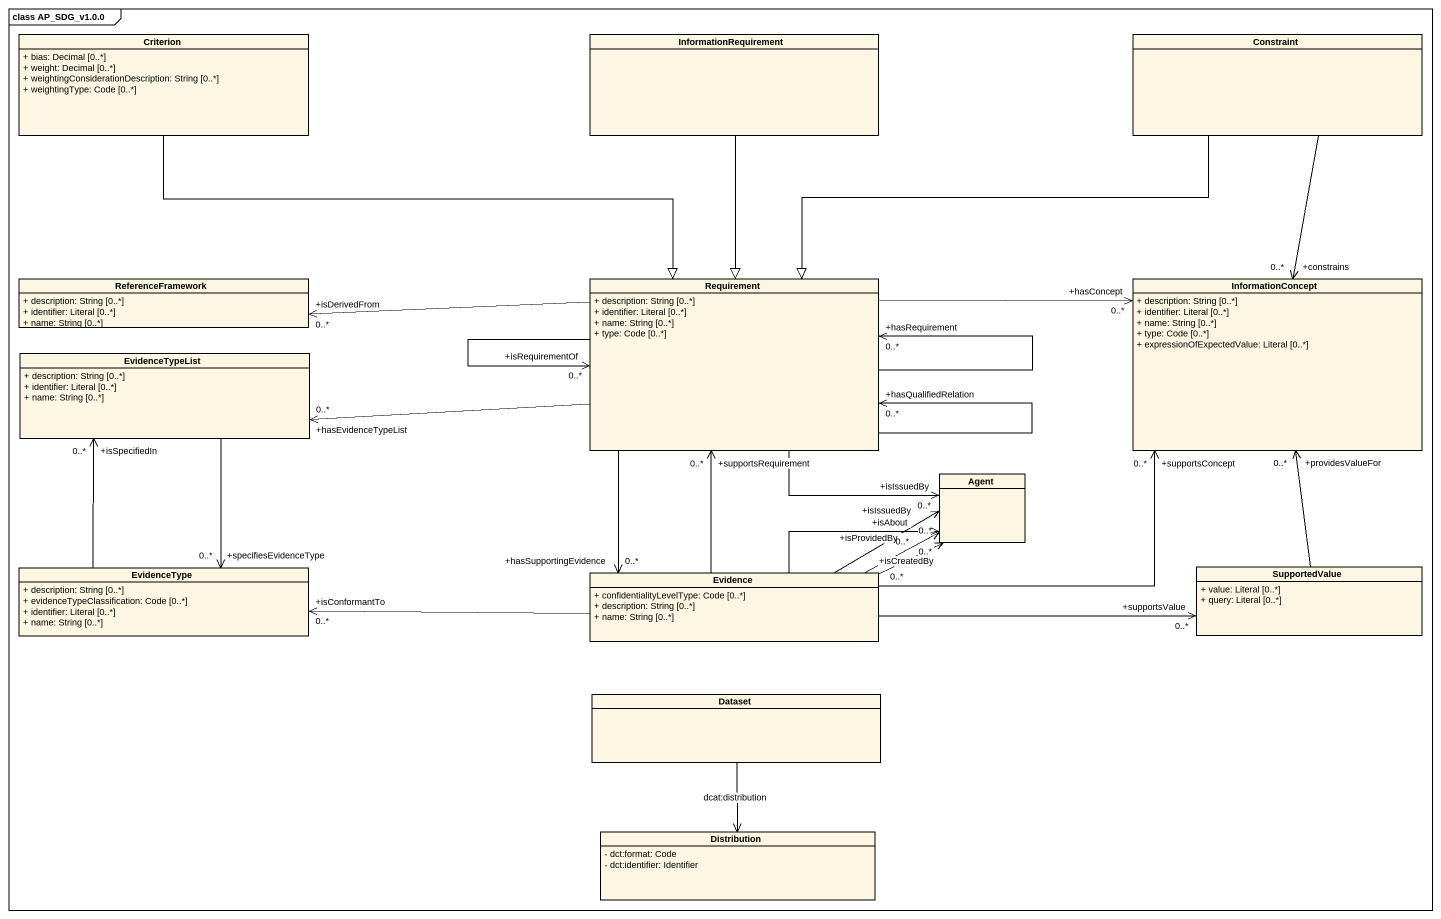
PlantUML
@startuml
mainframe class AP_SDG_v1.0.0
hide circle
hide empty members
skinparam classAttributeIconSize 0
class Criterion {
  + bias: Decimal [0..*]
  + weight: Decimal [0..*]
  + weightingConsiderationDescription: String [0..*]
  + weightingType: Code [0..*]
}
class InformationRequirement
class Constraint
class ReferenceFramework {
  + description: String [0..*]
  + identifier: Literal [0..*]
  + name: String [0..*]
}
class Requirement {
  + description: String [0..*]
  + identifier: Literal [0..*]
  + name: String [0..*]
  + type: Code [0..*]
}
class InformationConcept {
  + description: String [0..*]
  + identifier: Literal [0..*]
  + name: String [0..*]
  + type: Code [0..*]
  + expressionOfExpectedValue: Literal [0..*]
}
class EvidenceTypeList {
  + description: String [0..*]
  + identifier: Literal [0..*]
  + name: String [0..*]
}
class "Agent" as Agent_
class EvidenceType {
  + description: String [0..*]
  + evidenceTypeClassification: Code [0..*]
  + identifier: Literal [0..*]
  + name: String [0..*]
}
class Evidence {
  + confidentialityLevelType: Code [0..*]
  + description: String [0..*]
  + name: String [0..*]
}
class SupportedValue {
  + value: Literal [0..*]
  + query: Literal [0..*]
}
class Dataset
class Distribution {
  - dct:format: Code
  - dct:identifier: Identifier
}
Criterion -right-|> Requirement
InformationRequirement --|> Requirement
Constraint -left-|> Requirement
Constraint --> "+constrains\n0..*" InformationConcept
Requirement -left-> "+isDerivedFrom\n0..*" ReferenceFramework
Requirement --> "+hasQualifiedRelation\n0..*" Requirement
Requirement --> "+hasRequirement\n0..*" Requirement
Requirement --> "+isRequirementOf\n0..*" Requirement
Requirement -right-> "+hasConcept\n0..*" InformationConcept
Requirement -left-> "+hasEvidenceTypeList\n0..*" EvidenceTypeList
Requirement -right-> "+isIssuedBy\n0..*" Agent_
Requirement --> "+hasSupportingEvidence\n0..*" Evidence
EvidenceTypeList --> "+specifiesEvidenceType\n0..*" EvidenceType
EvidenceType -up-> "+isSpecifiedIn\n0..*" EvidenceTypeList
Evidence -up-> "+supportsRequirement\n0..*" Requirement
Evidence -right-> "+supportsConcept\n0..*" InformationConcept
Evidence -right-> "+isAbout\n0..*" Agent_
Evidence -right-> "+isCreatedBy\n0..*" Agent_
Evidence -right-> "+isIssuedBy\n0..*" Agent_
Evidence -right-> "+isProvidedBy\n0..*" Agent_
Evidence -left-> "+isConformantTo\n0..*" EvidenceType
Evidence -right-> "+supportsValue\n0..*" SupportedValue
SupportedValue -up-> "+providesValueFor\n0..*" InformationConcept
Dataset --> Distribution : dcat:distribution
@enduml
